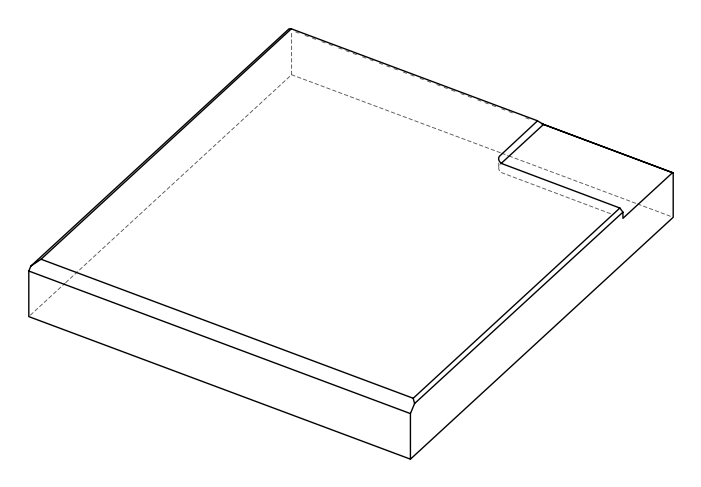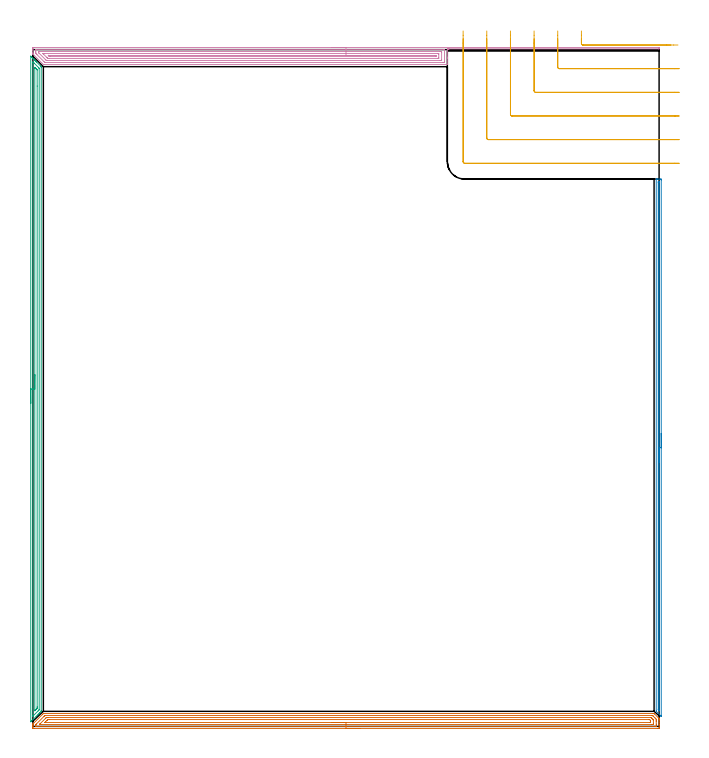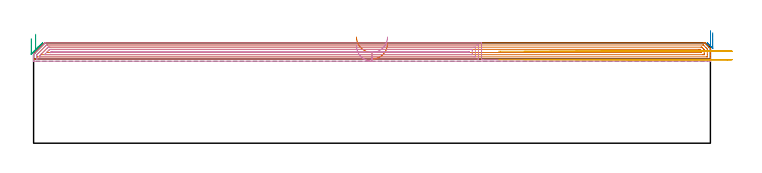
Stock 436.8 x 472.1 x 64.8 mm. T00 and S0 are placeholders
(PLAN: 5 operations, 1 tool changes, 48.3 min)
(1 AREA_MILL | FG_CHAMFER_SURFACE | UGT0205_001 | 14.12 min | 24083 mm3)
(2 AREA_MILL_1 | FG_CHAMFER_SURFACE_1 | UGT0205_001 | 6.12 min | 2295 mm3)
(3 AREA_MILL_2 | FG_CHAMFER_SURFACE_2 | UGT0205_001 | 11.18 min | 12349 mm3)
(4 AREA_MILL_3 | FG_CHAMFER_SURFACE_3 | UGT0205_001 | 12.84 min | 30273 mm3)
(5 MILL_CORNER_NOTCH_RECTANGULAR | CORNER_NOTCH_RECTANGULAR | UGT0201_105 | Follow Part, ap 5.5, ae 75% | 4.09 min | 135053 mm3)
(TOOL UGT0205_001 | Chamfer Mill 20 x 3 x 45 deg. | D20 FL50 Z2)
(TOOL UGT0201_105 | End Mill 22 mm | D22 FL25 Z2)
(OP 1 AREA_MILL)
G17 G21 G94 G90
T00 M6
G54
G17 G0 G90 X228.4 Y-1.5 S1061 M3
G43 Z74.8 H0
Z64.3
G94 G1 X228.362 Z63.428 F250.
X228.248 Z62.564
X228.059 Z61.712
X227.797 Z60.88
X227.463 Z60.074
X227.06 Z59.3
X226.592 Z58.564
X226.06 Z57.872
X225.471 Z57.229
X224.828 Z56.64
X224.136 Z56.108
X223.4 Z55.64
X222.626 Z55.237
X221.82 Z54.903
X220.988 Z54.641
X220.136 Z54.452
X219.272 Z54.338
X218.4 Z54.3
X0.632
X0.213 Y-1.496 Z54.301
X0.01 Y-1.491 Z54.304
X0. Y-1.084 Z54.71
Y-0.568 Z55.229
Y-0.205 Z55.591
Y0.311 Z56.107
Y0.674 Z56.468
Y1.553 Z57.35
X0.002 Y1.692 Z57.488
X0.035 Y1.737 Z57.534
X6.884 Y8.584 Z64.384
X7.27 Y8.97 Z64.768
X7.305 Y8.994 Z64.792
X7.339 Y9. Z64.8
X432.591
X433.307 Y8.997 Z64.788
X433.485 Y8.815 Z64.614
X433.546 Y8.754 Z64.554
X436.466 Y5.835 Z61.632
X436.791 Y5.508 Z61.307
X436.795 Y5.502 Z61.301
X436.8 Y5.456 Z61.254
Y5.068 Z60.866
Y4.964 Z60.763
Y4.189 Z59.984
Y2.948 Z58.745
Y1.553 Z57.348
Y0.932 Z56.728
Y-0.826 Z54.971
X436.797 Y-1.084 Z54.713
X436.79 Y-1.492 Z54.305
X436.588 Y-1.496 Z54.302
X436.168 Y-1.5 Z54.3
X218.4
Y-0.086 Z55.714
X2.42 Y-0.085 Z55.715
X2.297 Y-0.084 Z55.716
X2.054 Y-0.079 Z55.721
X2.009 Y-0.071 Z55.729
X2.005 Y-0.038 Z55.762
X2.003 Y-0.003 Z55.797
X2. Y0.207 Z56.007
X2.001 Y0.674 Z56.474
X2.003 Y1.084 Z56.884
X2.01 Y1.203 Z57.003
X2.017 Y1.255 Z57.055
X2.361 Y1.611 Z57.411
X7.786 Y7.036 Z62.836
X8.126 Y7.371 Z63.171
X8.316 Y7.554 Z63.354
X8.347 Y7.579 Z63.379
X8.391 Y7.581 Z63.381
X8.487 Y7.584 Z63.384
X8.681 Y7.585 Z63.385
X8.802 Y7.586 Z63.386
X431.819 Y7.585 Z63.385
X432.204 Y7.58 Z63.38
X432.248 Y7.579 Z63.379
X432.316 Y7.522 Z63.322
X432.439 Y7.405 Z63.205
X432.591 Y7.258 Z63.058
X433.903 Y5.947 Z61.747
X434.38 Y5.468 Z61.268
X434.772 Y5.068 Z60.868
X434.792 Y4.664 Z60.464
X434.797 Y4.189 Z59.989
X434.8 Y3.777 Z59.577
Y3.311 Z59.111
Y1.553 Z57.353
Y0.261 Z56.061
X434.798 Y0.123 Z55.923
X434.795 Y0.013 Z55.813
X434.79 Y-0.059 Z55.741
X434.782 Y-0.079 Z55.721
X434.258 Y-0.086 Z55.714
X218.4
Y1.328 Z57.128
X4.875 Y1.329 Z57.129
X4.723 Y1.331 Z57.131
X4.602 Y1.335 Z57.135
X4.55 Y1.339 Z57.139
X4.587 Y1.379 Z57.179
X4.754 Y1.553 Z57.353
X4.926 Y1.727 Z57.527
X5.103 Y1.904 Z57.704
X8.916 Y5.716 Z61.516
X9.151 Y5.947 Z61.747
X9.365 Y6.154 Z61.954
X9.575 Y6.164 Z61.964
X10.242 Y6.17 Z61.97
X10.469 Y6.171 Z61.971
X430.802
X431.03 Y6.169 Z61.969
X431.182 Y6.165 Z61.965
X431.227 Y6.162 Z61.962
X431.248 Y6.146 Z61.946
X431.291 Y6.107 Z61.907
X431.453 Y5.947 Z61.747
X431.697 Y5.704 Z61.504
X432.333 Y5.068 Z60.868
X432.591 Y4.809 Z60.609
X432.742 Y4.65 Z60.45
X432.778 Y4.611 Z60.411
X432.79 Y4.531 Z60.331
X432.795 Y4.395 Z60.195
X432.799 Y4.189 Z59.989
X432.8 Y3.984 Z59.784
Y2.226 Z58.026
X432.796 Y1.553 Z57.353
X432.793 Y1.354 Z57.154
X432.783 Y1.335 Z57.135
X432.761 Y1.332 Z57.132
X432.705 Y1.33 Z57.13
X432.591 Y1.329 Z57.129
X431.925 Y1.328 Z57.128
X218.4
Y2.743 Z58.543
X8.681
X8.544 Y2.745 Z58.545
X8.458 Y2.747 Z58.547
X8.41 Y2.749 Z58.549
X8.454 Y2.798 Z58.598
X8.532 Y2.881 Z58.681
X8.821 Y3.172 Z58.972
X9.838 Y4.189 Z59.989
X10.151 Y4.502 Z60.302
X10.258 Y4.607 Z60.407
X10.346 Y4.69 Z60.49
X10.403 Y4.743 Z60.543
X10.469 Y4.75 Z60.55
X10.789 Y4.754 Z60.554
X11.364 Y4.757 Z60.557
X11.68
X429.33
X429.908 Y4.755 Z60.555
X430.1 Y4.753 Z60.553
X430.168 Y4.75 Z60.55
X430.199 Y4.741 Z60.541
X430.226 Y4.716 Z60.516
X430.335 Y4.611 Z60.411
X430.751 Y4.189 Z59.989
X430.79 Y4.133 Z59.933
X430.793 Y4.08 Z59.88
X430.797 Y3.97 Z59.77
X430.799 Y3.751 Z59.551
X430.8 Y3.313 Z59.113
X430.793 Y2.872 Z58.672
X430.79 Y2.764 Z58.564
X430.782 Y2.749 Z58.549
X430.748 Y2.747 Z58.547
X430.678 Y2.745 Z58.545
X430.485 Y2.743 Z58.543
X218.4
X217.528 Z58.581
X216.664 Z58.695
X215.812 Z58.883
X214.98 Z59.146
X214.174 Z59.48
X213.4 Z59.882
X212.664 Z60.351
X211.972 Z60.882
X211.329 Z61.472
X210.74 Z62.115
X210.208 Z62.807
X209.74 Z63.543
X209.337 Z64.316
X209.003 Z65.122
X208.741 Z65.954
X208.552 Z66.806
X208.438 Z67.671
X208.4 Z68.543
G0 Z74.8
M5
M2
(OP 2 AREA_MILL_1)
G17 G21 G94 G90
T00 M6
G54
G17 G0 G90 X438.3 Y204.4 S1061 M3
G43 Z74.8 H0
Z71.3
G94 G1 Y204.362 Z70.428 F250.
Y204.248 Z69.563
Y204.059 Z68.712
Y203.797 Z67.88
Y203.463 Z67.074
Y203.06 Z66.3
Y202.591 Z65.564
Y202.06 Z64.872
Y201.471 Z64.229
Y200.828 Z63.64
Y200.136 Z63.108
Y199.4 Z62.64
Y198.626 Z62.237
Y197.82 Z61.903
Y196.988 Z61.641
Y196.136 Z61.452
Y195.271 Z61.338
Y194.4 Z61.3
Y7.176
X438.293 Y7.019 Z61.306
X438.125 Y7.176 Z61.475
X438.107 Y7.193 Z61.493
X434.996 Y10.303 Z64.603
X434.804 Y10.494 Z64.789
X434.8 Y10.75 Z64.8
Y381.624
X434.796 Y381.799 Z64.794
X435.138 Y381.8 Z64.461
X435.418 Z64.182
X436.11 Z63.485
X437.336 Z62.261
X437.87 Y381.796 Z61.725
X438.291 Y381.79 Z61.304
X438.295 Y381.61 Z61.301
X438.299 Y381.177
X438.3 Y194.4 Z61.3
X436.886 Z62.714
X436.885 Y11.304 Z62.715
X436.884 Y11.197 Z62.716
X436.879 Y10.924 Z62.721
X436.872 Y10.889 Z62.728
X436.834 Y10.922 Z62.766
X436.793 Y10.961 Z62.807
X436.563 Y11.197 Z63.037
X436.221 Y11.572 Z63.379
X436.215 Y11.938 Z63.385
X436.214 Y11.985 Z63.386
Y379.39
X436.216 Y379.731 Z63.384
X436.219 Y379.773 Z63.381
X436.221 Y379.787 Z63.379
X436.229 Y379.79 Z63.371
X436.281 Y379.796 Z63.319
X436.348 Y379.799 Z63.252
X436.587 Y379.8 Z63.013
X436.797 Y379.798 Z62.803
X436.83 Y379.796 Z62.77
X436.863 Y379.79 Z62.737
X436.879 Y379.784 Z62.721
X436.88 Y379.758 Z62.72
X436.885 Y379.497 Z62.715
X436.886 Y194.4 Z62.714
Y193.528 Z62.752
Y192.663 Z62.866
Y191.812 Z63.055
Y190.98 Z63.317
Y190.174 Z63.651
Y189.4 Z64.054
Y188.664 Z64.523
Y187.972 Z65.054
Y187.329 Z65.643
Y186.739 Z66.286
Y186.208 Z66.978
Y185.74 Z67.714
Y185.337 Z68.488
Y185.003 Z69.294
Y184.741 Z70.126
Y184.552 Z70.978
Y184.438 Z71.843
Y184.4 Z72.714
G0 Z74.8
M5
M2
(OP 3 AREA_MILL_2)
G17 G21 G94 G90
T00 M6
G54
G17 G0 G90 X-1.5 Y225.35 S1061 M3
G43 Z74.8 H0
Z67.5
G94 G1 Y225.388 Z66.628 F250.
Y225.502 Z65.763
Y225.691 Z64.912
Y225.953 Z64.08
Y226.287 Z63.274
Y226.69 Z62.5
Y227.158 Z61.764
Y227.689 Z61.072
Y228.279 Z60.429
Y228.922 Z59.84
Y229.614 Z59.308
Y230.35 Z58.84
Y231.124 Z58.437
Y231.93 Z58.103
Y232.762 Z57.841
Y233.613 Z57.652
Y234.478 Z57.538
Y235.35 Z57.5
Y467.238
X-1.495 Y467.47 Z57.504
X-1.493 Y467.482 Z57.505
X-1.469 Y467.47 Z57.529
X-1.422 Y467.422 Z57.577
X-1.202 Y467.202 Z57.797
X-0.958 Y466.959 Z58.038
X-0.874 Y466.874 Z58.126
X-0.747 Y466.747 Z58.253
X-0.662 Y466.663 Z58.334
X-0.576 Y466.576 Z58.424
X-0.453 Y466.453 Z58.547
X-0.366 Y466.368 Z58.63
X-0.278 Y466.278 Z58.722
X-0.159 Y466.159 Z58.841
X-0.07 Y466.072 Z58.926
X0.02 Y465.98 Z59.02
X0.135 Y465.865 Z59.135
X0.226 Y465.776 Z59.222
X0.318 Y465.682 Z59.318
X0.429 Y465.571 Z59.429
X0.522 Y465.48 Z59.518
X0.616 Y465.384 Z59.616
X0.723 Y465.277 Z59.723
X0.818 Y465.184 Z59.814
X0.914 Y465.086 Z59.914
X1.017 Y464.983 Z60.017
X1.114 Y464.888 Z60.11
X1.212 Y464.788 Z60.212
X1.311 Y464.689 Z60.311
X1.41 Y464.592 Z60.406
X1.51 Y464.49 Z60.509
X1.605 Y464.395 Z60.605
X1.706 Y464.296 Z60.702
X1.808 Y464.192 Z60.807
X1.899 Y464.101 Z60.899
X2.002 Y464. Z60.998
X2.106 Y463.894 Z61.105
X2.193 Y463.807 Z61.193
X2.298 Y463.704 Z61.294
X2.404 Y463.596 Z61.403
X2.488 Y463.513 Z61.487
X2.594 Y463.408 Z61.59
X5.258 Y460.744 Z64.254
X5.384 Y460.617 Z64.383
X5.702 Y460.299 Z64.7
X5.718 Y460.282 Z64.716
X5.798 Y460.195 Z64.786
X5.8 Y459.722 Z64.8
Y10.977
X5.798 Y10.505 Z64.786
X5.718 Y10.417 Z64.715
X4.858 Y9.558 Z63.858
X4.491 Y9.189 Z63.487
X3.946 Y8.646 Z62.946
X3.597 Y8.295 Z62.593
X3.034 Y7.733 Z62.033
X2.299 Y6.999 Z61.299
X0.522 Y5.222 Z59.521
X-0.874 Y3.826 Z58.125
X-1.402 Y3.299 Z57.596
X-1.491 Y3.213 Z57.505
X-1.498 Y3.33 Z57.502
X-1.5 Y3.379 Z57.5
Y3.478
Y235.35
X-0.086 Z58.914
X-0.085 Y463.314 Z58.915
X-0.07 Y463.608 Z58.93
X0.249 Y463.298 Z59.249
X0.818 Y462.732 Z59.818
X1.146 Y462.404 Z60.146
X3.826 Y459.723 Z62.826
X4.37 Y459.168 Z63.37
X4.385 Y458.829 Z63.385
X4.386 Y458.813 Z63.386
X4.385 Y11.856 Z63.385
X4.37 Y11.532 Z63.37
X4.097 Y11.251 Z63.097
X3.827 Y10.977 Z62.827
X3.654 Y10.804 Z62.654
X0.536 Y7.686 Z59.536
X0.252 Y7.402 Z59.252
X0.088 Y7.242 Z59.088
X-0.07 Y7.092 Z58.93
X-0.085 Y7.402 Z58.915
Y7.417
X-0.086 Y235.35 Z58.914
X1.328 Z60.328
X1.329 Y458.829 Z60.329
X1.33 Y459.208 Z60.33
X1.334 Y459.723 Z60.334
X1.335 Y459.747 Z60.335
X1.37 Y459.723 Z60.37
X1.706 Y459.392 Z60.706
X2.272 Y458.829 Z61.272
X2.594 Y458.506 Z61.594
X2.878 Y458.219 Z61.878
X2.947 Y458.145 Z61.947
X2.962 Y458.127 Z61.962
X2.966 Y458.106 Z61.966
X2.969 Y458.061 Z61.969
X2.971 Y457.935 Z61.971
X2.972 Y446.661 Z61.972
X2.971 Y13.659 Z61.971
X2.97 Y13.28 Z61.97
X2.967 Y12.765 Z61.967
X2.965 Y12.58 Z61.965
X2.873 Y12.484 Z61.873
X2.594 Y12.195 Z61.594
X2.433 Y12.033 Z61.433
X2.272 Y11.871 Z61.272
X1.543 Y11.142 Z60.543
X1.378 Y10.977 Z60.378
X1.359 Y10.962 Z60.359
X1.345 Y10.954 Z60.345
X1.334 Y10.95 Z60.334
X1.332 Y10.961 Z60.332
X1.33 Y10.977 Z60.33
X1.329 Y11.019 Z60.329
X1.328 Y11.357 Z60.328
Y235.35
Y236.221 Z60.366
Y237.086 Z60.48
Y237.938 Z60.669
Y238.77 Z60.932
Y239.576 Z61.265
Y240.35 Z61.668
Y241.086 Z62.137
Y241.778 Z62.668
Y242.421 Z63.257
Y243.01 Z63.901
Y243.541 Z64.593
Y244.01 Z65.328
Y244.413 Z66.102
Y244.747 Z66.908
Y245.009 Z67.74
Y245.198 Z68.592
Y245.312 Z69.457
Y245.35 Z70.328
G0 Z74.8
M5
M2
(OP 4 AREA_MILL_3)
G17 G21 G94 G90
T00 M6
G54
G17 G0 G90 X208.4 Y473.6 S1061 M3
G43 Z74.8 H0
Z62.9
G94 G1 X208.438 Z62.028 F250.
X208.552 Z61.163
X208.741 Z60.312
X209.003 Z59.48
X209.337 Z58.674
X209.74 Z57.9
X210.209 Z57.164
X210.74 Z56.472
X211.329 Z55.829
X211.972 Z55.24
X212.664 Z54.708
X213.4 Z54.24
X214.174 Z53.837
X214.98 Z53.503
X215.812 Z53.241
X216.664 Z53.052
X217.528 Z52.938
X218.4 Z52.9
X436.616
X436.69 Y473.598 Z52.902
X436.79 Y473.592 Z52.905
X436.8 Y473.157 Z53.342
Y472.931 Z53.568
X436.797 Y472.763 Z53.729
X436.79 Y472.602 Z53.889
X436.615 Y472.6 Z53.9
X290.384
X289.946 Y472.598 Z53.892
X289.853 Y472.6 Z53.898
X289.848 Z53.899
X289.499 Y472.597 Z53.896
X289.417
X289.1 Y472.598 Z53.898
Y466.758 Z59.735
Y465.962 Z60.536
Y465.866 Z60.632
Y461.828 Z64.67
X289.094 Y461.714 Z64.781
X289.091 Y461.705 Z64.791
X289.052 Y461.7 Z64.8
X7.786
X7.3 Y461.707 Z64.793
X7.271 Y461.729 Z64.77
X0.185 Y468.816 Z57.684
X0.017 Y468.988 Z57.511
X0.01 Y468.999 Z57.5
X0. Y469.356 Z57.144
Y469.59 Z56.91
Y470.326 Z56.169
Y471.586 Z54.911
Y472.11 Z54.385
Y472.74 Z53.756
X0.002 Y473.002 Z53.494
X0.008 Y473.591 Z52.905
X0.039 Y473.593 Z52.903
X0.632 Y473.6 Z52.9
X218.4
Y472.186 Z54.314
X286.816
X286.892 Y472.185 Z54.315
X287.044 Y472.181 Z54.319
X287.083 Y472.179 Z54.321
X287.091 Y472.172 Z54.328
X287.095 Y472.15 Z54.35
X287.098 Y472.11 Z54.39
X287.1 Y471.827 Z54.673
X287.099 Y463.8 Z62.7
X287.092 Y463.19 Z63.31
X287.09 Y463.126 Z63.374
X286.968 Y463.119 Z63.381
X286.891 Y463.116 Z63.384
X286.816 Y463.115 Z63.385
X285.998 Y463.114 Z63.386
X8.681
X8.354 Y463.121 Z63.379
X8.319 Y463.143 Z63.357
X8.267 Y463.19 Z63.31
X7.786 Y463.664 Z62.836
X2.908 Y468.542 Z57.958
X2.42 Y469.032 Z57.468
X2.026 Y469.434 Z57.066
X2.008 Y469.846 Z56.654
X2.002 Y470.326 Z56.174
X2. Y470.745 Z55.755
Y471.218 Z55.282
X2.001 Y471.636 Z54.864
X2.008 Y472.11 Z54.39
X2.01 Y472.16 Z54.34
X2.02 Y472.179 Z54.321
X2.344 Y472.186 Z54.314
X218.4
Y470.772 Z55.728
X284.133 Y470.771 Z55.729
X284.582 Y470.77 Z55.73
X285.027 Y470.766 Z55.734
X285.081 Y470.765 Z55.735
X285.093 Y470.543 Z55.957
X285.098 Y470.398 Z56.102
X285.1 Y470.326 Z56.174
Y464.829 Z61.671
X285.098 Y464.684 Z61.816
X285.093 Y464.588 Z61.912
X285.087 Y464.534 Z61.966
X285.081 Y464.532 Z61.968
X285.027 Y464.53 Z61.97
X284.58 Y464.529 Z61.971
X284.133 Y464.528 Z61.972
X10.022 Y464.529 Z61.971
X9.575 Y464.531 Z61.969
X9.427 Y464.533 Z61.967
X9.377 Y464.535 Z61.965
X9.336 Y464.571 Z61.929
X9.252 Y464.651 Z61.849
X8.925 Y464.974 Z61.526
X8.681 Y465.218 Z61.282
X4.209 Y469.691 Z56.809
X4.056 Y469.852 Z56.648
X4.02 Y469.891 Z56.609
X4.01 Y469.979 Z56.521
X4.004 Y470.117 Z56.383
X4.001 Y470.326 Z56.174
Y470.534 Z55.966
X4.007 Y470.742 Z55.758
X4.01 Y470.765 Z55.735
X4.015 Y470.768 Z55.732
X4.042 Y470.77 Z55.73
X4.097 Y470.771 Z55.729
X4.209 Y470.772 Z55.728
X218.4
Y469.357 Z57.143
X282.421
X282.786 Y469.356 Z57.144
X282.968 Y469.354 Z57.146
X283.058 Y469.35 Z57.15
X283.09 Y469.347 Z57.153
X283.091 Y469.313 Z57.187
X283.099 Y468.681 Z57.819
X283.1 Y466.758 Z59.742
X283.095 Y466.009 Z60.491
X283.091 Y465.959 Z60.541
X283.057 Y465.95 Z60.55
X282.957 Y465.947 Z60.553
X282.753 Y465.944 Z60.556
X282.344 Y465.943 Z60.557
X282.268
X11.287
X10.469 Y465.949 Z60.551
X10.42 Y465.95 Z60.55
X10.367 Y465.994 Z60.506
X10.254 Y466.102 Z60.398
X10.031 Y466.32 Z60.18
X9.59 Y466.758 Z59.742
X7.363 Y468.987 Z57.513
X7.154 Y469.199 Z57.301
X7.051 Y469.306 Z57.194
X7.011 Y469.349 Z57.151
X7.038 Y469.351 Z57.149
X7.786 Y469.357 Z57.143
X7.863
X218.4
Y467.943 Z58.557
X280.262
X280.556 Y467.942 Z58.558
X280.85 Y467.939 Z58.561
X281.044 Y467.936 Z58.564
X281.091 Y467.929 Z58.571
X281.094 Y467.896 Z58.604
X281.097 Y467.831 Z58.669
Y467.65 Z58.85
X281.092 Y467.379 Z59.121
X281.091 Y467.367 Z59.133
X281.076 Y467.364 Z59.136
X281.026 Y467.36 Z59.14
X280.948 Y467.358 Z59.142
X12.258 Y467.357 Z59.143
X11.654 Y467.361 Z59.139
X11.511 Y467.364 Z59.136
X11.441 Y467.369 Z59.131
X11.364 Y467.439 Z59.061
X11.15 Y467.65 Z58.85
X10.936 Y467.866 Z58.634
X10.878 Y467.928 Z58.572
X10.87 Y467.939 Z58.561
Y467.94 Z58.56
X10.893 Y467.942 Z58.558
X10.972 Y467.943 Z58.557
X11.07
X218.4
X219.272 Z58.595
X220.137 Z58.709
X220.988 Z58.898
X221.82 Z59.16
X222.626 Z59.494
X223.4 Z59.897
X224.136 Z60.365
X224.828 Z60.896
X225.471 Z61.486
X226.06 Z62.129
X226.592 Z62.821
X227.06 Z63.557
X227.463 Z64.331
X227.797 Z65.137
X228.059 Z65.969
X228.248 Z66.82
X228.362 Z67.685
X228.4 Z68.557
G0 Z74.8
M5
M2
(OP 5 MILL_CORNER_NOTCH_RECTANGULAR)
G17 G21 G94 G90
T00 M6
G54
G17 G0 G90 X382.6 Y479.65 S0 M3
G43 Z74.8 H0
Z59.35
G94 G1 Y476.65 F250.
Y476.393 F500.
G3 X383.693 Y475.3 R1.1
G1 X442.08
X445.08 F250.
G0 Z74.8
X366.1 Y479.65
Z59.35
G1 Y476.65
Y459.893 F500.
G3 X367.193 Y458.8 R1.1
G1 X447.8
X450.8 F250.
G0 Z74.8
X349.6 Y479.65
Z59.35
G1 Y476.65
Y443.394 F500.
G3 X350.694 Y442.3 R1.1
G1 X447.8
X450.8 F250.
G0 Z74.8
X333.1 Y479.65
Z59.35
G1 Y476.65
Y426.894 F500.
G3 X334.194 Y425.8 R1.1
G1 X447.8
X450.8 F250.
G0 Z74.8
X316.6 Y479.65
Z59.35
G1 Y476.65
Y410.394 F500.
G3 X317.694 Y409.3 R1.1
G1 X447.8
X450.8 F250.
G0 Z74.8
X300.1 Y479.65
Z59.35
G1 Y476.65
Y393.895 F500.
G3 X301.195 Y392.8 R1.1
G1 X447.8
X450.8 F250.
G0 Z74.8
X382.6 Y485.099
Z53.9
G1 Y482.099
Y476.393 F500.
G3 X383.693 Y475.3 R1.1
G1 X446.966
X449.966 F250.
G0 Z74.8
X366.1 Y485.099
Z53.9
G1 Y482.099
Y459.893 F500.
G3 X367.193 Y458.8 R1.1
G1 X447.8
X450.8 F250.
G0 Z74.8
X349.6 Y485.098
Z53.9
G1 Y482.098
Y443.394 F500.
G3 X350.694 Y442.3 R1.1
G1 X447.8
X450.8 F250.
G0 Z74.8
X333.1 Y485.098
Z53.9
G1 Y482.098
Y426.894 F500.
G3 X334.194 Y425.8 R1.1
G1 X447.8
X450.8 F250.
G0 Z74.8
X316.6 Y485.098
Z53.9
G1 Y482.098
Y410.394 F500.
G3 X317.694 Y409.3 R1.1
G1 X447.8
X450.8 F250.
G0 Z74.8
X300.1 Y485.098
Z53.9
G1 Y482.098
Y393.895 F500.
G3 X301.195 Y392.8 R1.1
G1 X447.8
X450.8 F250.
G0 Z74.8
M5
M2
